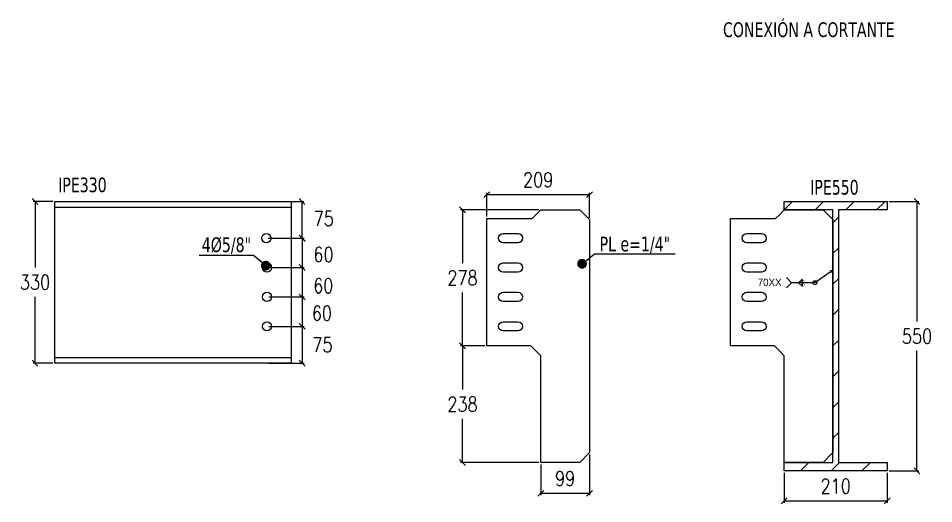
# Model space of a CAD drawing. Header units: millimetres. Extents: x -3396 to 88005, y -21236 to 35080.
# Drawn here: x 10652 to 12521, y -12082 to -11091 of the extents above; entities that cross this region are included whole.
import ezdxf
from ezdxf.enums import TextEntityAlignment as Align

# ---------------------------------------------------------------- set-up
doc = ezdxf.new("R2010")
doc.units = ezdxf.units.MM
for name, color, linetype in [('COTAS', 8, 'Continuous'), ('P-PLATINA', 6, 'Continuous'), ('perforaciones', 1, 'Continuous'), ('TITULO', 3, 'Continuous')]:
    doc.layers.add(name, color=color, linetype=linetype)
doc.styles.add('CNI_COTAS', font='romans.shx', dxfattribs={"width": 0.8})
doc.styles.add('ROMANS', font='DINGRAFO.SHX')
doc.styles.add('VERDANA', font='verdana.ttf')
doc.dimstyles.new('1.1', dxfattribs={"dimscale": 0, "dimtxt": 15, "dimasz": 20, "dimexe": 2, "dimexo": 2, "dimgap": 7, "dimtad": 1, "dimdec": 0, "dimzin": 4, "dimdsep": 46, "dimtxsty": 'CNI_COTAS', "dimblk": 'DOTSMALL', "dimcen": 0, "dimclrd": 256, "dimclrt": 3, "dimadec": 0, "dimazin": 0, "dimtfac": 1, "dimtdec": 0, "dimtmove": 2, "dimatfit": 0, "dimldrblk": 'DOT', "dimfxl": 0.05, "dimtolj": 1, "dimtzin": 0, "dimarcsym": 1})
doc.dimstyles.new('1.4', dxfattribs={"dimscale": 0, "dimtxt": 30, "dimasz": 12, "dimexe": 4, "dimexo": 4, "dimgap": 15, "dimtad": 1, "dimdec": 0, "dimzin": 4, "dimdsep": 46, "dimtxsty": 'CNI_COTAS', "dimblk": 'OBLIQUE', "dimcen": -0.09, "dimclrd": 256, "dimclrt": 3, "dimadec": 0, "dimazin": 0, "dimtfac": 1, "dimtdec": 0, "dimtmove": 2, "dimatfit": 0, "dimldrblk": 'DOT', "dimfxl": 0.05, "dimtolj": 1, "dimtzin": 0, "dimarcsym": 0})

# ---------------------------------------------------------------- blocks, each defined once
blk = doc.blocks.new('_Dot')
at = {"color": 0, "linetype": 'ByBlock', "lineweight": -2}
blk.add_line((-0.5, 0), (-1, 0), dxfattribs=at)
at = {"color": 0, "linetype": 'ByBlock', "const_width": 0.5}
blk.add_lwpolyline([(-0.25, 0, 1), (0.25, 0, 1)], format="xyb", close=True, dxfattribs=at)
blk = doc.blocks.new('_DotSmall')
at = {"color": 0, "linetype": 'ByBlock', "const_width": 0.5}
blk.add_lwpolyline([(-0.0625, 0, 1), (0.0625, 0, 1)], format="xyb", close=True, dxfattribs=at)
blk = doc.blocks.new('_Oblique')
at = {"color": 0, "linetype": 'ByBlock', "lineweight": -2}
blk.add_line((-0.5, -0.5), (0.5, 0.5), dxfattribs=at)
blk = doc.blocks.new('*D177')
at = {"layer": 'COTAS', "color": 0, "lineweight": -2, "transparency": 16777216}
for p, q in [((11162.4, -11539.9), (11235.7, -11539.9)), ((11163.7, -11599.9), (11235.7, -11599.9))]:
    blk.add_line(p, q, dxfattribs=at)
at = {"layer": 'COTAS', "lineweight": -2, "transparency": 16777216}
blk.add_line((11231.7, -11539.9), (11231.7, -11599.9), dxfattribs=at)
at = {"layer": 'Defpoints', "color": 0, "transparency": 16777216}
for p in [(11158.4, -11539.9), (11159.7, -11599.9), (11231.7, -11599.9)]:
    blk.add_point(p, dxfattribs=at)
at = {"layer": 'COTAS', "lineweight": -2, "transparency": 16777216, "xscale": 12, "yscale": 12, "zscale": 12}
for p, rotation in [((11231.7, -11539.9), 90), ((11231.7, -11599.9), 270)]:
    blk.add_blockref('_Oblique', p, dxfattribs=dict(at, rotation=rotation))
at = {"layer": 'COTAS', "color": 3, "transparency": 16777216, "insert": (11275.1, -11573.4), "char_height": 30, "attachment_point": 5, "rotation": 0.01, "style": 'CNI_COTAS'}
blk.add_mtext('\\A1;60', dxfattribs=at)
blk = doc.blocks.new('*D178')
at = {"layer": 'COTAS', "color": 0, "lineweight": -2, "transparency": 16777216}
for p, q in [((11163.7, -11599.9), (11235.7, -11599.9)), ((11163.7, -11659.9), (11235.7, -11659.9))]:
    blk.add_line(p, q, dxfattribs=at)
at = {"layer": 'COTAS', "lineweight": -2, "transparency": 16777216}
blk.add_line((11231.7, -11599.9), (11231.7, -11659.9), dxfattribs=at)
at = {"layer": 'Defpoints', "color": 0, "transparency": 16777216}
for p in [(11159.7, -11599.9), (11159.7, -11659.9), (11231.7, -11659.9)]:
    blk.add_point(p, dxfattribs=at)
at = {"layer": 'COTAS', "lineweight": -2, "transparency": 16777216, "xscale": 12, "yscale": 12, "zscale": 12}
for p, rotation in [((11231.7, -11599.9), 90), ((11231.7, -11659.9), 270)]:
    blk.add_blockref('_Oblique', p, dxfattribs=dict(at, rotation=rotation))
at = {"layer": 'COTAS', "color": 3, "transparency": 16777216, "insert": (11274.6, -11636.9), "char_height": 30, "attachment_point": 5, "rotation": 0.01, "style": 'CNI_COTAS'}
blk.add_mtext('\\A1;60', dxfattribs=at)
blk = doc.blocks.new('*D179')
at = {"layer": 'COTAS', "color": 0, "lineweight": -2, "transparency": 16777216}
for p, q in [((11163.7, -11659.9), (11235.6, -11659.9)), ((11163.7, -11719.9), (11235.6, -11719.9))]:
    blk.add_line(p, q, dxfattribs=at)
at = {"layer": 'COTAS', "lineweight": -2, "transparency": 16777216}
blk.add_line((11231.6, -11659.9), (11231.6, -11719.9), dxfattribs=at)
at = {"layer": 'Defpoints', "color": 0, "transparency": 16777216}
for p in [(11159.7, -11659.9), (11159.7, -11719.9), (11231.6, -11719.9)]:
    blk.add_point(p, dxfattribs=at)
at = {"layer": 'COTAS', "lineweight": -2, "transparency": 16777216, "xscale": 12, "yscale": 12, "zscale": 12}
for p, rotation in [((11231.6, -11659.9), 90), ((11231.6, -11719.9), 270)]:
    blk.add_blockref('_Oblique', p, dxfattribs=dict(at, rotation=rotation))
at = {"layer": 'COTAS', "color": 3, "transparency": 16777216, "insert": (11271.9, -11693.3), "char_height": 30, "attachment_point": 5, "rotation": 0.01, "style": 'CNI_COTAS'}
blk.add_mtext('\\A1;60', dxfattribs=at)
blk = doc.blocks.new('*D180')
at = {"layer": 'COTAS', "color": 0, "lineweight": -2, "transparency": 16777216}
for p, q in [((11157.8, -11464.9), (11235.2, -11464.9)), ((11162.4, -11539.9), (11235.2, -11539.9))]:
    blk.add_line(p, q, dxfattribs=at)
at = {"layer": 'COTAS', "lineweight": -2, "transparency": 16777216}
blk.add_line((11231.2, -11539.9), (11231.2, -11464.9), dxfattribs=at)
at = {"layer": 'Defpoints', "color": 0, "transparency": 16777216}
for p in [(11153.8, -11464.9), (11231.2, -11464.9), (11158.4, -11539.9)]:
    blk.add_point(p, dxfattribs=at)
at = {"layer": 'COTAS', "lineweight": -2, "transparency": 16777216, "xscale": 12, "yscale": 12, "zscale": 12}
for p, rotation in [((11231.2, -11464.9), 90), ((11231.2, -11539.9), 270)]:
    blk.add_blockref('_Oblique', p, dxfattribs=dict(at, rotation=rotation))
at = {"layer": 'COTAS', "color": 3, "transparency": 16777216, "insert": (11275.4, -11500.1), "char_height": 30, "attachment_point": 5, "rotation": 0.01, "style": 'CNI_COTAS'}
blk.add_mtext('\\A1;75', dxfattribs=at)
blk = doc.blocks.new('*D181')
at = {"layer": 'COTAS', "color": 0, "lineweight": -2, "transparency": 16777216}
for p, q in [((11163.7, -11719.9), (11235.6, -11719.9)), ((11163.7, -11794.9), (11235.6, -11794.9))]:
    blk.add_line(p, q, dxfattribs=at)
at = {"layer": 'COTAS', "lineweight": -2, "transparency": 16777216}
blk.add_line((11231.6, -11719.9), (11231.6, -11794.9), dxfattribs=at)
at = {"layer": 'Defpoints', "color": 0, "transparency": 16777216}
for p in [(11159.7, -11719.9), (11159.7, -11794.9), (11231.6, -11794.9)]:
    blk.add_point(p, dxfattribs=at)
at = {"layer": 'COTAS', "lineweight": -2, "transparency": 16777216, "xscale": 12, "yscale": 12, "zscale": 12}
for p, rotation in [((11231.6, -11719.9), 90), ((11231.6, -11794.9), 270)]:
    blk.add_blockref('_Oblique', p, dxfattribs=dict(at, rotation=rotation))
at = {"layer": 'COTAS', "color": 3, "transparency": 16777216, "insert": (11273, -11757.4), "char_height": 30, "attachment_point": 5, "rotation": 0.01, "style": 'CNI_COTAS'}
blk.add_mtext('\\A1;75', dxfattribs=at)
blk = doc.blocks.new('*D231')
at = {"layer": 'COTAS', "color": 0, "lineweight": -2, "transparency": 16777216}
for p, q in [((11608.7, -11495.9), (11608.7, -11447.1)), ((11818.2, -11498.1), (11818.2, -11447.1))]:
    blk.add_line(p, q, dxfattribs=at)
at = {"layer": 'COTAS', "lineweight": -2, "transparency": 16777216}
blk.add_line((11608.7, -11451.1), (11818.2, -11451.1), dxfattribs=at)
at = {"layer": 'Defpoints', "color": 0, "transparency": 16777216}
for p in [(11818.2, -11451.1), (11608.7, -11499.9), (11818.2, -11502.1)]:
    blk.add_point(p, dxfattribs=at)
at = {"layer": 'COTAS', "lineweight": -2, "transparency": 16777216, "xscale": 12, "yscale": 12, "zscale": 12, "rotation": 180}
blk.add_blockref('_Oblique', (11608.7, -11451.1), dxfattribs=at)
at = {"layer": 'COTAS', "lineweight": -2, "transparency": 16777216, "xscale": 12, "yscale": 12, "zscale": 12}
blk.add_blockref('_Oblique', (11818.2, -11451.1), dxfattribs=at)
at = {"layer": 'COTAS', "color": 3, "transparency": 16777216, "insert": (11713.4, -11421.1), "char_height": 30, "attachment_point": 5, "style": 'CNI_COTAS'}
blk.add_mtext('\\A1;209', dxfattribs=at)
blk = doc.blocks.new('*D232')
at = {"layer": 'COTAS', "color": 0, "lineweight": -2, "transparency": 16777216}
for p, q in [((11714.7, -11482.1), (11554.9, -11482.1)), ((11604.7, -11759.9), (11554.9, -11759.9))]:
    blk.add_line(p, q, dxfattribs=at)
at = {"layer": 'COTAS', "lineweight": -2, "transparency": 16777216}
for p, q in [((11558.9, -11482.1), (11558.9, -11591)), ((11558.9, -11759.9), (11558.9, -11651))]:
    blk.add_line(p, q, dxfattribs=at)
at = {"layer": 'Defpoints', "color": 0, "transparency": 16777216}
for p in [(11718.7, -11482.1), (11558.9, -11759.9), (11608.7, -11759.9)]:
    blk.add_point(p, dxfattribs=at)
at = {"layer": 'COTAS', "lineweight": -2, "transparency": 16777216, "xscale": 12, "yscale": 12, "zscale": 12}
for p, rotation in [((11558.9, -11482.1), 90), ((11558.9, -11759.9), 270)]:
    blk.add_blockref('_Oblique', p, dxfattribs=dict(at, rotation=rotation))
at = {"layer": 'COTAS', "color": 3, "transparency": 16777216, "insert": (11558.9, -11621), "char_height": 30, "attachment_point": 5, "rotation": 0.01, "style": 'CNI_COTAS'}
blk.add_mtext('\\A1;278', dxfattribs=at)
blk = doc.blocks.new('*D233')
at = {"layer": 'COTAS', "color": 0, "lineweight": -2, "transparency": 16777216}
for p, q in [((11604.7, -11759.9), (11554.9, -11759.9)), ((11714.7, -11997.7), (11554.9, -11997.7))]:
    blk.add_line(p, q, dxfattribs=at)
at = {"layer": 'COTAS', "lineweight": -2, "transparency": 16777216}
for p, q in [((11558.9, -11759.9), (11558.9, -11848.8)), ((11558.9, -11997.7), (11558.9, -11908.8))]:
    blk.add_line(p, q, dxfattribs=at)
at = {"layer": 'Defpoints', "color": 0, "transparency": 16777216}
for p in [(11608.7, -11759.9), (11558.9, -11997.7), (11718.7, -11997.7)]:
    blk.add_point(p, dxfattribs=at)
at = {"layer": 'COTAS', "lineweight": -2, "transparency": 16777216, "xscale": 12, "yscale": 12, "zscale": 12}
for p, rotation in [((11558.9, -11759.9), 90), ((11558.9, -11997.7), 270)]:
    blk.add_blockref('_Oblique', p, dxfattribs=dict(at, rotation=rotation))
at = {"layer": 'COTAS', "color": 3, "transparency": 16777216, "insert": (11558.9, -11878.8), "char_height": 30, "attachment_point": 5, "rotation": 0.01, "style": 'CNI_COTAS'}
blk.add_mtext('\\A1;238', dxfattribs=at)
blk = doc.blocks.new('*D234')
at = {"layer": 'COTAS', "color": 0, "lineweight": -2, "transparency": 16777216}
for p, q in [((11818.2, -11981.7), (11818.2, -12064.7)), ((11718.7, -12001.7), (11718.7, -12064.7))]:
    blk.add_line(p, q, dxfattribs=at)
at = {"layer": 'COTAS', "lineweight": -2, "transparency": 16777216}
blk.add_line((11718.7, -12060.7), (11818.2, -12060.7), dxfattribs=at)
at = {"layer": 'Defpoints', "color": 0, "transparency": 16777216}
for p in [(11818.2, -11977.7), (11718.7, -11997.7), (11818.2, -12060.7)]:
    blk.add_point(p, dxfattribs=at)
at = {"layer": 'COTAS', "lineweight": -2, "transparency": 16777216, "xscale": 12, "yscale": 12, "zscale": 12, "rotation": 180}
blk.add_blockref('_Oblique', (11718.7, -12060.7), dxfattribs=at)
at = {"layer": 'COTAS', "lineweight": -2, "transparency": 16777216, "xscale": 12, "yscale": 12, "zscale": 12}
blk.add_blockref('_Oblique', (11818.2, -12060.7), dxfattribs=at)
at = {"layer": 'COTAS', "color": 3, "transparency": 16777216, "insert": (11768.4, -12030.7), "char_height": 30, "attachment_point": 5, "style": 'CNI_COTAS'}
blk.add_mtext('\\A1;99', dxfattribs=at)
blk = doc.blocks.new('SOLDADURA FILETE ALREDEDOR 1 DE 8')
h = blk.add_hatch(color=256)
h.dxf.hatch_style = 1
h.paths.add_polyline_path([(8202.3, -7175.2), (8199.7, -7171.4), (8204.2, -7171)])
for p, q in [((8201, -7173.3), (8168, -7196.3)), ((8168, -7196.3), (8120.2, -7196.3)), ((8141.8, -7189.2), (8134.7, -7196.3)), ((8141.8, -7203.4), (8134.7, -7196.3)), ((8141.8, -7196.3), (8141.8, -7189.2)), ((8141.8, -7196.3), (8141.8, -7203.4))]:
    blk.add_line(p, q)
blk.add_lwpolyline([(8204.2, -7171), (8202.3, -7175.2), (8199.7, -7171.4)], close=True)
blk.add_lwpolyline([(8109.7, -7206.8), (8120.2, -7196.3), (8109.7, -7185.8)])
blk.add_circle((8168, -7196.3), 4.13)
at = {"layer": 'TITULO', "style": 'ROMANS'}
for s, height, p in [('70XX', 14.92, (8051.2, -7202.9)), ('8', 5.33, (8142.6, -7195.1)), ('8', 5.33, (8142.6, -7203.4))]:
    blk.add_text(s, height=height, dxfattribs=at).set_placement(p)
blk = doc.blocks.new('*D235')
at = {"layer": 'COTAS', "color": 0, "lineweight": -2, "transparency": 16777216}
for p, q in [((12215.9, -12018.9), (12215.9, -12079.9)), ((12425.9, -12018.9), (12425.9, -12079.9))]:
    blk.add_line(p, q, dxfattribs=at)
at = {"layer": 'COTAS', "lineweight": -2, "transparency": 16777216}
blk.add_line((12215.9, -12075.9), (12425.9, -12075.9), dxfattribs=at)
at = {"layer": 'Defpoints', "color": 0, "transparency": 16777216}
for p in [(12215.9, -12014.9), (12425.9, -12014.9), (12425.9, -12075.9)]:
    blk.add_point(p, dxfattribs=at)
at = {"layer": 'COTAS', "lineweight": -2, "transparency": 16777216, "xscale": 12, "yscale": 12, "zscale": 12, "rotation": 180}
blk.add_blockref('_Oblique', (12215.9, -12075.9), dxfattribs=at)
at = {"layer": 'COTAS', "lineweight": -2, "transparency": 16777216, "xscale": 12, "yscale": 12, "zscale": 12}
blk.add_blockref('_Oblique', (12425.9, -12075.9), dxfattribs=at)
at = {"layer": 'COTAS', "color": 3, "transparency": 16777216, "insert": (12320.9, -12045.9), "char_height": 30, "attachment_point": 5, "style": 'CNI_COTAS'}
blk.add_mtext('\\A1;210', dxfattribs=at)
blk = doc.blocks.new('*D236')
at = {"layer": 'COTAS', "color": 0, "lineweight": -2, "transparency": 16777216}
for p, q in [((12429.9, -11464.9), (12491, -11464.9)), ((12429.9, -12014.9), (12491, -12014.9))]:
    blk.add_line(p, q, dxfattribs=at)
at = {"layer": 'COTAS', "lineweight": -2, "transparency": 16777216}
for p, q in [((12487, -11464.9), (12487, -11709.9)), ((12487, -12014.9), (12487, -11769.9))]:
    blk.add_line(p, q, dxfattribs=at)
at = {"layer": 'Defpoints', "color": 0, "transparency": 16777216}
for p in [(12425.9, -11464.9), (12487, -11464.9), (12425.9, -12014.9)]:
    blk.add_point(p, dxfattribs=at)
at = {"layer": 'COTAS', "lineweight": -2, "transparency": 16777216, "xscale": 12, "yscale": 12, "zscale": 12}
for p, rotation in [((12487, -11464.9), 90), ((12487, -12014.9), 270)]:
    blk.add_blockref('_Oblique', p, dxfattribs=dict(at, rotation=rotation))
at = {"layer": 'COTAS', "color": 3, "transparency": 16777216, "insert": (12487, -11739.9), "char_height": 30, "attachment_point": 5, "rotation": 0.01, "style": 'CNI_COTAS'}
blk.add_mtext('\\A1;550', dxfattribs=at)
blk = doc.blocks.new('*D253')
at = {"layer": 'COTAS', "color": 0, "lineweight": -2, "transparency": 16777216}
for p, q in [((10722.5, -11464.9), (10682, -11464.9)), ((10722.5, -11794.9), (10682, -11794.9))]:
    blk.add_line(p, q, dxfattribs=at)
at = {"layer": 'COTAS', "lineweight": -2, "transparency": 16777216}
for p, q in [((10686, -11464.9), (10686, -11599.9)), ((10686, -11794.9), (10686, -11659.9))]:
    blk.add_line(p, q, dxfattribs=at)
at = {"layer": 'Defpoints', "color": 0, "transparency": 16777216}
for p in [(10686, -11464.9), (10726.5, -11464.9), (10726.5, -11794.9)]:
    blk.add_point(p, dxfattribs=at)
at = {"layer": 'COTAS', "lineweight": -2, "transparency": 16777216, "xscale": 12, "yscale": 12, "zscale": 12}
for p, rotation in [((10686, -11464.9), 90), ((10686, -11794.9), 270)]:
    blk.add_blockref('_Oblique', p, dxfattribs=dict(at, rotation=rotation))
at = {"layer": 'COTAS', "color": 3, "transparency": 16777216, "insert": (10686, -11629.9), "char_height": 30, "attachment_point": 5, "rotation": 0.01, "style": 'CNI_COTAS'}
blk.add_mtext('\\A1;330', dxfattribs=at)

msp = doc.modelspace()

# ---------------------------------------------------------------- hatches: boundary and pattern name
at = {"linetype": 'Continuous'}
h = msp.add_hatch(dxfattribs=at)
h.set_pattern_fill('', scale=14, style=0, pattern_type=0)
h.set_pattern_definition([(45, (12215.918, -11482.104), (-31.431, 31.431), [])])
h.paths.add_polyline_path([(12215.9, -11464.9), (12215.9, -11482.1), (12315.4, -11482.1), (12315.4, -11997.7), (12215.9, -11997.7), (12215.9, -12014.9), (12425.9, -12014.9), (12425.9, -11997.7), (12326.5, -11997.7), (12326.5, -11482.1), (12425.9, -11482.1), (12425.9, -11464.9)])

# ---------------------------------------------------------------- linework, layer by layer
at = {"color": 2, "linetype": 'Continuous'}
for p, q in [((10726.5, -11464.9), (11209.7, -11464.9)), ((10726.5, -11794.9), (10726.5, -11464.9)), ((10726.5, -11476.4), (11209.7, -11476.4)), ((11209.7, -11794.9), (11209.7, -11464.9)), ((10726.5, -11783.4), (11209.7, -11783.4)), ((11209.7, -11794.9), (10726.5, -11794.9))]:
    msp.add_line(p, q, dxfattribs=at)
msp.add_lwpolyline([(12215.9, -12014.9), (12215.9, -11997.7), (12315.4, -11997.7), (12315.4, -11482.1), (12215.9, -11482.1), (12215.9, -11464.9), (12425.9, -11464.9), (12425.9, -11482.1), (12326.5, -11482.1), (12326.5, -11997.7), (12425.9, -11997.7), (12425.9, -12014.9)], close=True, dxfattribs=at)
at = {"layer": 'P-PLATINA', "color": 6}
for points in [[(11798.2, -11997.7), (11718.7, -11997.7), (11718.7, -11779.9), (11708.7, -11769.9), (11698.7, -11759.9), (11608.7, -11759.9), (11608.7, -11499.9), (11700.9, -11499.9), (11708.7, -11492.1), (11718.7, -11482.1), (11798.2, -11482.1), (11818.2, -11502.1), (11818.2, -11977.7)], [(12295.4, -11997.7), (12215.9, -11997.7), (12215.9, -11779.9), (12205.9, -11769.9), (12195.9, -11759.9), (12105.9, -11759.9), (12105.9, -11499.9), (12198.1, -11499.9), (12205.9, -11492.1), (12215.9, -11482.1), (12295.4, -11482.1), (12315.4, -11502.1), (12315.4, -11977.7)]]:
    msp.add_lwpolyline(points, close=True, dxfattribs=at)
at = {"layer": 'P-PLATINA', "linetype": 'Continuous'}
for points in [[(11648.8, -11549.4), (11642.2, -11549.4), (11638.6, -11548.7), (11635.5, -11546.6), (11633.4, -11543.5), (11632.7, -11539.9), (11633.4, -11536.3), (11635.5, -11533.2), (11638.6, -11531.1), (11642.2, -11530.4), (11648.8, -11530.4)], [(11642.2, -11530.4), (11672.2, -11530.4), (11675.8, -11531.1), (11678.9, -11533.2), (11681, -11536.3), (11681.7, -11539.9), (11681, -11543.5), (11678.9, -11546.6), (11675.8, -11548.7), (11672.2, -11549.4), (11642.2, -11549.4)], [(12146, -11549.4), (12139.4, -11549.4), (12135.8, -11548.7), (12132.7, -11546.6), (12130.6, -11543.5), (12129.9, -11539.9), (12130.6, -11536.3), (12132.7, -11533.2), (12135.8, -11531.1), (12139.4, -11530.4), (12146, -11530.4)], [(12139.4, -11530.4), (12169.4, -11530.4), (12173.1, -11531.1), (12176.1, -11533.2), (12178.2, -11536.3), (12178.9, -11539.9), (12178.2, -11543.5), (12176.1, -11546.6), (12173.1, -11548.7), (12169.4, -11549.4), (12139.4, -11549.4)], [(11648.8, -11609.4), (11642.2, -11609.4), (11638.6, -11608.7), (11635.5, -11606.6), (11633.4, -11603.5), (11632.7, -11599.9), (11633.4, -11596.3), (11635.5, -11593.2), (11638.6, -11591.1), (11642.2, -11590.4), (11648.8, -11590.4)], [(11642.2, -11590.4), (11672.2, -11590.4), (11675.8, -11591.1), (11678.9, -11593.2), (11681, -11596.3), (11681.7, -11599.9), (11681, -11603.5), (11678.9, -11606.6), (11675.8, -11608.7), (11672.2, -11609.4), (11642.2, -11609.4)], [(12146, -11609.4), (12139.4, -11609.4), (12135.8, -11608.7), (12132.7, -11606.6), (12130.6, -11603.5), (12129.9, -11599.9), (12130.6, -11596.3), (12132.7, -11593.2), (12135.8, -11591.1), (12139.4, -11590.4), (12146, -11590.4)], [(12139.4, -11590.4), (12169.4, -11590.4), (12173.1, -11591.1), (12176.1, -11593.2), (12178.2, -11596.3), (12178.9, -11599.9), (12178.2, -11603.5), (12176.1, -11606.6), (12173.1, -11608.7), (12169.4, -11609.4), (12139.4, -11609.4)], [(11648.8, -11669.4), (11642.2, -11669.4), (11638.6, -11668.7), (11635.5, -11666.6), (11633.4, -11663.5), (11632.7, -11659.9), (11633.4, -11656.3), (11635.5, -11653.2), (11638.6, -11651.1), (11642.2, -11650.4), (11648.8, -11650.4)], [(11642.2, -11650.4), (11672.2, -11650.4), (11675.8, -11651.1), (11678.9, -11653.2), (11681, -11656.3), (11681.7, -11659.9), (11681, -11663.5), (11678.9, -11666.6), (11675.8, -11668.7), (11672.2, -11669.4), (11642.2, -11669.4)], [(12146, -11669.4), (12139.4, -11669.4), (12135.8, -11668.7), (12132.7, -11666.6), (12130.6, -11663.5), (12129.9, -11659.9), (12130.6, -11656.3), (12132.7, -11653.2), (12135.8, -11651.1), (12139.4, -11650.4), (12146, -11650.4)], [(12139.4, -11650.4), (12169.4, -11650.4), (12173.1, -11651.1), (12176.1, -11653.2), (12178.2, -11656.3), (12178.9, -11659.9), (12178.2, -11663.5), (12176.1, -11666.6), (12173.1, -11668.7), (12169.4, -11669.4), (12139.4, -11669.4)], [(11648.8, -11729.4), (11642.2, -11729.4), (11638.6, -11728.7), (11635.5, -11726.6), (11633.4, -11723.5), (11632.7, -11719.9), (11633.4, -11716.3), (11635.5, -11713.2), (11638.6, -11711.1), (11642.2, -11710.4), (11648.8, -11710.4)], [(11642.2, -11710.4), (11672.2, -11710.4), (11675.8, -11711.1), (11678.9, -11713.2), (11681, -11716.3), (11681.7, -11719.9), (11681, -11723.5), (11678.9, -11726.6), (11675.8, -11728.7), (11672.2, -11729.4), (11642.2, -11729.4)], [(12146, -11729.4), (12139.4, -11729.4), (12135.8, -11728.7), (12132.7, -11726.6), (12130.6, -11723.5), (12129.9, -11719.9), (12130.6, -11716.3), (12132.7, -11713.2), (12135.8, -11711.1), (12139.4, -11710.4), (12146, -11710.4)], [(12139.4, -11710.4), (12169.4, -11710.4), (12173.1, -11711.1), (12176.1, -11713.2), (12178.2, -11716.3), (12178.9, -11719.9), (12178.2, -11723.5), (12176.1, -11726.6), (12173.1, -11728.7), (12169.4, -11729.4), (12139.4, -11729.4)]]:
    msp.add_lwpolyline(points, dxfattribs=at)
at = {"layer": 'perforaciones'}
for centre in [(11158.4, -11539.9), (11159.7, -11599.9), (11159.7, -11659.9), (11159.7, -11719.9)]:
    msp.add_circle(centre, 9.5, dxfattribs=at)

# ---------------------------------------------------------------- block references
msp.add_blockref('SOLDADURA FILETE ALREDEDOR 1 DE 8', (4110.5, -4434.6))

# ---------------------------------------------------------------- texts
at = {"color": 96, "style": 'VERDANA', "width": 0.7}
for s, p in [('CONEXIÓN A CORTANTE', (12266.1, -11114.3)), ('IPE330', (10782.8, -11431.1)), ('IPE550', (12318.4, -11436)), ('4%%C5/8"', (11076.9, -11553.3)), ('PL e=1/4"', (11910.9, -11551.8))]:
    msp.add_text(s, height=30, dxfattribs=at).set_placement(p, align=Align.MIDDLE_CENTER)

# ---------------------------------------------------------------- dimensions: what is measured, and where the dimension line sits
at = {"layer": 'COTAS'}
for base, p1, p2, picture, middle in [((11818.1605, -11451.1), (11608.7105, -11499.9043), (11818.1605, -11502.1043), '*D231', (11713.4355, -11421.1)), ((11818.1605, -12060.6979), (11718.7105, -11997.7043), (11818.1605, -11977.7043), '*D234', (11768.4355, -12030.6979)), ((12425.9, -12075.9), (12215.9, -12014.9), (12425.9, -12014.9), '*D235', (12320.9, -12045.9))]:
    dim = msp.add_linear_dim(base=base, p1=p1, p2=p2, dimstyle='1.4', override={"dimscale": 1}, dxfattribs=at)
    dim.commit()
    dim.dimension.update_dxf_attribs({"geometry": picture, "text_midpoint": middle})
for base, p1, p2, picture, middle in [((10686, -11464.9), (10726.5, -11794.9), (10726.5, -11464.9), '*D253', (10686, -11629.9)), ((11558.9, -11759.9), (11718.7, -11482.1), (11608.7, -11759.9), '*D232', (11558.9, -11621)), ((12487, -11464.9), (12425.9, -12014.9), (12425.9, -11464.9), '*D236', (12487, -11739.9)), ((11558.9, -11997.7), (11608.7, -11759.9), (11718.7, -11997.7), '*D233', (11558.9, -11878.8))]:
    dim = msp.add_linear_dim(base=base, p1=p1, p2=p2, angle=90, dimstyle='1.4', override={"dimscale": 1}, dxfattribs=at)
    dim.commit()
    dim.dimension.update_dxf_attribs({"geometry": picture, "text_midpoint": middle, "text_rotation": 0.01})
for base, p1, p2, picture, middle in [((11231.2, -11464.9), (11158.4, -11539.9), (11153.8, -11464.9), '*D180', (11275.4, -11500.1)), ((11231.7, -11599.9), (11158.4, -11539.9), (11159.7, -11599.9), '*D177', (11275.1, -11573.4)), ((11231.7, -11659.9), (11159.7, -11599.9), (11159.7, -11659.9), '*D178', (11274.6, -11636.9)), ((11231.6, -11719.9), (11159.7, -11659.9), (11159.7, -11719.9), '*D179', (11271.9, -11693.3)), ((11231.6, -11794.9), (11159.7, -11719.9), (11159.7, -11794.9), '*D181', (11273, -11757.4))]:
    dim = msp.add_linear_dim(base=base, p1=p1, p2=p2, angle=90, dimstyle='1.4', override={"dimscale": 1}, dxfattribs=at)
    dim.commit()
    dim.dimension.update_dxf_attribs({"geometry": picture, "text_midpoint": middle, "dimtype": 160, "text_rotation": 0.01})

# ---------------------------------------------------------------- leaders
for points in [[(11157.2, -11596), (11132.1, -11575.5), (11021.1, -11575.5)], [(11803.1, -11592.1), (11828.7, -11572.2), (11993.3, -11572.2)]]:
    msp.add_leader(points, dimstyle='1.1', override={"dimscale": 1}, dxfattribs=at)

doc.saveas('drawing.dxf')
